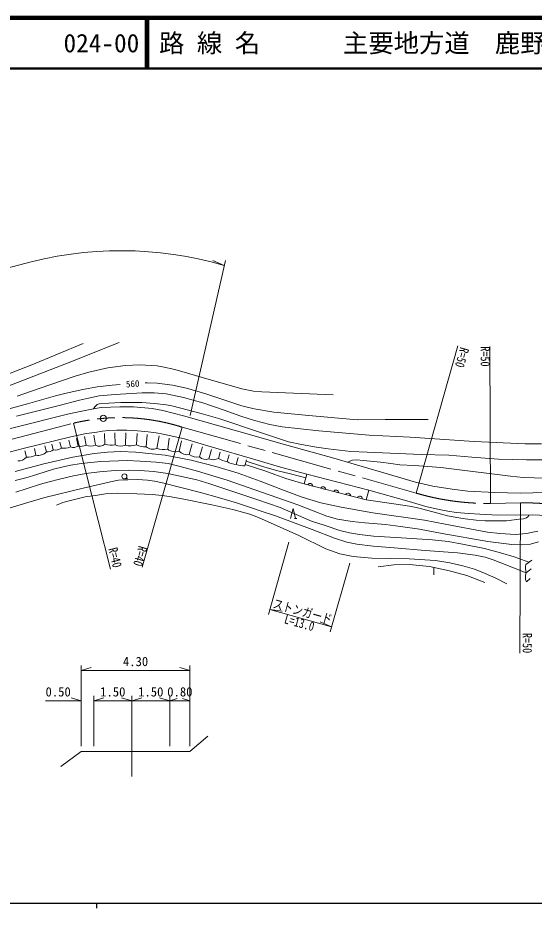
# Model space of a CAD drawing. Units: millimetres, scale not verified, with parts at other scales. Extents: x 40000 to 680000, y 20000 to 380000.
# Drawn here: x 152490 to 254491, y 204000 to 380000 of the extents above; entities that cross this region are included whole.
import ezdxf
from ezdxf.enums import TextEntityAlignment as Align

# ---------------------------------------------------------------- set-up
doc = ezdxf.new("R2010")
doc.units = ezdxf.units.MM
doc.header["$LTSCALE"] = 1000
doc.linetypes.add('CHAIN', pattern=[18.5, 12, -1.5, 3.5, -1.5])
for name, color, linetype, lineweight in [('M-BGD', 7, 'Continuous', 13), ('M-BMK', 2, 'CHAIN', 13), ('M-BMK-SRVR', 3, 'Continuous', 13), ('M-STR-HTXT', 7, 'Continuous', 13), ('M-TTL', 2, 'Continuous', 140), ('M-TTL-BAND', 7, 'Continuous', 25), ('M-TTL-LINE', 7, 'Continuous', 50)]:
    doc.layers.add(name, color=color, linetype=linetype, lineweight=lineweight)
doc.layers.add('M-TTL-TXT', color=7, linetype='Continuous')
doc.styles.add('ＭＳ ゴシック', font='')
doc.styles.get('ＭＳ ゴシック').set_extended_font_data('MS Gothic')

msp = doc.modelspace()

# ---------------------------------------------------------------- linework, layer by layer
at = {"layer": 'M-BGD'}
for p, q in [((167834, 295527), (167527, 297526)), ((169699, 295745), (169602, 297834)), ((171724, 295576), (171630, 297970)), ((173771, 295527), (173804, 297963)), ((175928, 295588), (176060, 297833)), ((177819, 295224), (178050, 297643)), ((159494, 294593), (159219, 295718)), ((161093, 294944), (160808, 296107)), ((162876, 295176), (162544, 296532)), ((164403, 295321), (164072, 296874)), ((166003, 295515), (165642, 297209)), ((179978, 294885), (180380, 297352)), ((182097, 294716), (182379, 296941)), ((184377, 294352), (184847, 296369)), ((186328, 293648), (186961, 295767)), ((154174, 293163), (153862, 294406)), ((156076, 293551), (155753, 294870)), ((158147, 294204), (157858, 295385)), ((188378, 293187), (188969, 295167)), ((190207, 292836), (190733, 294646)), ((192120, 292921), (192475, 294139)), ((193842, 292290), (194231, 293628)), ((195634, 291733), (196033, 293104)), ((197354, 291467), (197690, 292621)), ((173550, 288860), (174217, 288860)), ((209577, 289809), (209068, 287875)), ((209778, 287692), (210737, 287443)), ((212338, 287030), (213297, 286782)), ((214897, 286368), (215856, 286120)), ((217242, 285761), (218201, 285513)), ((219575, 285158), (220534, 284910)), ((221840, 286638), (221302, 284712)), ((207113, 281038), (207613, 281038)), ((254016, 272822), (252856, 271950)), ((234653, 269877), (234640, 271347)), ((253925, 271062), (252917, 270307)), ((253703, 269201), (252946, 268502)), ((186500, 235000), (190000, 238000)), ((165000, 235000), (161000, 232000)), ((165000, 235000), (186500, 235000))]:
    msp.add_line(p, q, dxfattribs=at)
for points in [[(165369, 315592), (155257, 311406), (132856, 302739), (129543, 301356), (121235, 298588), (115733, 296940), (112349, 296011), (105471, 294528), (90585, 291746), (79536, 290007), (71603, 289126)], [(172512, 315809), (162098, 311689), (131785, 299972)], [(214780, 305491), (200680, 306036), (199023, 306201), (196738, 306629), (188682, 308963), (186474, 309624), (183483, 310504), (181094, 311008), (180021, 311184), (176590, 311383), (173735, 311244), (170260, 310818), (166518, 309952), (163815, 309196), (156725, 306742), (152377, 305211)], [(94179, 287353), (98963, 287952), (106924, 289474), (112761, 290498), (117004, 291337), (130125, 294777), (132564, 295742), (136144, 297026), (142834, 299916), (146157, 301133), (150261, 302553), (154411, 303713), (159915, 305265), (162064, 305806), (165338, 306508), (168161, 307072), (171122, 307386), (172679, 307493)], [(177667, 307838), (178056, 307865), (180012, 307751), (183029, 307369), (185809, 306785), (189651, 305682), (196726, 303283), (199151, 302687), (203072, 302023), (209282, 301448), (219534, 300554), (225068, 300586), (233522, 300586)], [(152238, 301275), (156172, 302259), (160638, 303394), (164645, 304410), (166461, 304826), (168584, 305251), (171701, 305567), (177050, 305898), (179456, 305885), (181781, 305650), (185190, 304927), (189064, 303908), (193219, 302453), (196538, 301278), (199242, 300420), (202275, 299590), (204676, 299154), (211938, 298346), (221903, 297497), (230000, 297097), (242635, 296245), (252733, 295806), (255963, 295799)], [(143715, 296973), (152637, 299225), (162313, 301643), (165119, 302254), (167413, 302705), (168970, 302944), (172645, 303130), (175340, 303117), (179024, 302784), (181115, 302410), (185208, 301354), (195212, 298503), (205598, 295546), (214946, 292925), (231050, 288231), (234477, 287446), (238299, 286813), (241410, 286414), (246737, 286159), (251716, 286069), (256710, 286157)], [(167413, 302705), (167725, 303133), (168170, 303554), (168548, 303704), (170453, 303860), (172858, 303989), (177014, 303971), (179517, 303783), (181816, 303523), (182884, 303280), (186185, 302470), (188706, 301782), (192367, 300750), (195180, 299823), (197661, 298957), (203203, 297094), (205976, 296213), (208518, 295650), (211518, 295106), (213783, 294790), (218290, 294295), (221468, 294136), (232158, 293678), (237610, 293572), (242204, 293181), (247419, 292767), (252989, 292595), (260237, 292608)], [(147692, 293371), (153842, 294916), (162965, 297150), (166009, 297799), (167680, 298055), (169185, 298294), (170485, 298425), (172050, 298487), (174014, 298461), (176100, 298331), (178226, 298128), (179851, 297945), (181170, 297730), (183315, 297240), (185426, 296747), (190051, 295365), (199981, 292475), (204397, 291172), (209577, 289809), (221840, 286638), (229795, 284415), (233105, 283420), (235745, 282807), (237452, 282468), (239061, 282218), (241563, 281988), (243730, 281869), (247296, 281715), (254131, 281783), (256919, 281644)], [(151973, 290338), (157623, 291843), (163378, 293162), (167570, 293852), (170233, 294110), (172841, 294260), (175798, 294122), (181597, 293536), (186752, 292544), (191609, 291309), (196017, 290017), (200392, 288382), (205307, 286466), (208659, 285232), (212373, 284140), (216336, 283282), (222592, 282177), (232827, 280705), (236899, 279936), (245263, 278332), (247684, 278037), (250782, 277895), (252953, 278047), (255189, 278508)], [(151990, 288554), (154073, 289091), (156220, 289718), (158085, 290347), (159523, 290783), (161469, 291238), (162955, 291565), (164609, 291821), (166254, 292049), (168906, 292289), (174117, 292470), (176673, 292361), (179838, 292158), (182168, 291881), (184567, 291293), (187967, 290400), (193863, 288633), (207807, 283720), (210847, 282517), (213552, 281489), (215666, 280905), (218516, 280411), (221037, 280140), (225137, 279820), (228080, 279461), (231870, 278904), (236290, 278037), (245337, 276511), (250062, 275909), (252009, 275798), (253794, 275946), (255322, 276435)], [(197611, 292349), (200654, 291350), (203620, 290509), (206353, 289879), (209385, 289081)], [(217667, 292132), (218051, 292362), (218634, 292528), (219383, 292622), (220779, 292524), (224109, 292176), (226154, 291924), (227924, 291665), (230769, 291482), (233461, 291325), (236048, 291087), (240761, 290542), (246627, 289806), (249795, 289380), (252320, 289153), (258863, 288968)], [(152088, 286209), (154159, 286894), (156990, 287813), (158685, 288288), (160732, 288814), (163487, 289432), (165908, 289916), (168656, 290275), (171737, 290526), (174325, 290612), (176563, 290508), (179339, 290340), (182145, 289955), (187878, 288640), (190403, 287885), (199679, 284770), (204282, 283178), (210471, 280522), (213228, 279628), (216113, 278641), (218024, 278168), (219981, 277898), (222765, 277527), (228191, 277223), (234374, 276817), (237529, 276452), (240351, 275976), (244686, 275084), (247860, 274247), (250531, 273427), (253428, 272380)], [(197427, 291716), (201302, 290464), (203254, 289744), (205455, 288961), (207872, 288230), (209072, 287874)], [(150765, 283047), (154439, 284176), (157802, 285164), (165387, 287030), (171370, 288414), (172401, 288604), (176149, 288742), (178086, 288639), (179483, 288391), (181038, 288057), (184674, 287183), (188566, 286179), (192305, 285132), (195719, 284136), (198249, 283292), (200758, 282435), (203399, 281535), (210603, 278876), (215018, 277120), (217503, 276355), (219460, 275969), (222682, 275590), (226820, 275232), (232971, 274692), (239336, 274254), (242802, 273814), (244789, 273384), (246360, 272855), (247910, 272257), (252917, 270307)], [(209068, 287875), (209072, 287874), (221302, 284711)], [(249093, 268116), (246923, 269243), (244827, 270183), (242673, 271027), (240419, 271687), (237850, 272264), (235014, 272723), (229795, 273064), (222399, 273200), (218753, 273529), (216094, 274070), (213330, 275024), (207974, 277649), (204325, 279345), (200035, 281256), (198299, 281882), (196879, 282304), (194931, 282836), (193191, 283206), (190844, 283737), (184986, 284940), (182360, 285348), (181008, 285594), (179035, 285776), (176009, 285933), (172134, 286032), (169838, 285890), (167818, 285602), (165773, 285287), (163188, 284664), (161397, 284165), (160112, 283680)], [(221302, 284711), (227230, 283877), (229839, 283465), (231186, 283192), (232223, 282950), (235491, 282112), (237389, 281572), (239615, 281168), (240865, 280959), (243018, 280706), (244805, 280599), (247341, 280538), (249042, 280583), (251543, 280869), (252386, 280968), (252953, 281169), (253213, 281374), (253424, 281590), (253524, 281777)], [(206363, 281038), (206863, 283038), (207363, 281038)], [(223686, 271443), (226777, 271887), (229852, 271949), (233792, 271535), (237748, 270658), (241210, 269734), (244735, 268395)]]:
    msp.add_lwpolyline(points, dxfattribs=at)
msp.add_circle((173550, 289360), 500, dxfattribs=at)
for centre, radius, start, end in [((168634, 296775), 1482, 237.3491, 315.97735), ((171079, 299842), 4322, 251.39183, 278.58852), ((156552, 295649), 2151, 257.2023, 317.83167), ((158403, 295845), 1660, 261.12181, 311.08102), ((159959, 296291), 1760, 254.67431, 310.09498), ((161584, 298154), 3247, 261.30527, 293.46144), ((163466, 297069), 1984, 252.70353, 298.17138), ((164868, 298180), 2897, 260.75802, 293.06748), ((166902, 297950), 2596, 249.74129, 291.05162), ((172790, 297708), 2390, 243.51732, 294.21828), ((174769, 298429), 3068, 251.01059, 292.1931), ((177483, 298579), 3372, 242.52864, 275.71958), ((179187, 296888), 2154, 230.58887, 291.54284), ((181309, 298201), 3573, 248.11804, 282.7388), ((183595, 296776), 2547, 233.98157, 287.87469), ((185954, 295668), 2054, 219.86443, 280.50992), ((152704, 294287), 1850, 263.37145, 322.60568), ((154317, 297321), 4161, 268.02782, 295.00116), ((187923, 295953), 2803, 235.30997, 279.3299), ((189557, 294389), 1684, 225.55252, 292.71562), ((191080, 294775), 2126, 245.7637, 299.30711), ((193981, 295332), 3046, 232.34513, 267.37805), ((195652, 294953), 3220, 235.79685, 269.68831), ((197123, 295660), 4200, 249.23981, 273.15576), ((210233, 287473), 505, 356.6719, 154.33009), ((212793, 286811), 505, 356.6719, 154.33009), ((215352, 286149), 505, 356.6719, 154.33009), ((217697, 285543), 505, 356.6719, 154.33009), ((220030, 284939), 505, 356.6719, 154.33009), ((256114, 271248), 3332, 167.84094, 196.40617), ((255054, 269439), 2306, 157.89261, 203.9674)]:
    msp.add_arc(centre, radius, start, end, dxfattribs=at)
at = {"layer": 'M-BMK'}
for p, q in [((115555, 287289), (163522, 299878)), ((184959, 299079), (231147, 286053)), ((245849, 284015), (251769, 284119)), ((175000, 240000), (175000, 230000))]:
    msp.add_line(p, q, dxfattribs=at)
for centre, radius, start, end in [((172805, 260970), 40000, 72.31143, 103.41865), ((245287, 334012), 50000, 253.57336, 270.64404), ((252462, 234124), 50000, 79.61597, 90.79402)]:
    msp.add_arc(centre, radius, start, end, dxfattribs=at)
at = {"layer": 'M-BMK-SRVR'}
msp.add_circle((169400, 300825), 600, dxfattribs=at)
at = {"layer": 'M-STR-HTXT'}
for p, q in [((186568, 301371), (193504, 332015)), ((193283, 331039), (191027, 332008)), ((231147, 286053), (239383, 315163)), ((245849, 284015), (245748, 315059)), ((163522, 299878), (170788, 271023)), ((177024, 271407), (184959, 299079)), ((251677, 254415), (251769, 284119)), ((206020, 276383), (201984, 262069)), ((218044, 272225), (214208, 258621)), ((202255, 263031), (214479, 259584)), ((202255, 263031), (204688, 262700)), ((214479, 259584), (212232, 260572)), ((165000, 236000), (165000, 252000)), ((186500, 236000), (186500, 252000)), ((165000, 251000), (167000, 251600)), ((165000, 251000), (186500, 251000)), ((186500, 251000), (184500, 251600)), ((165000, 245000), (157958, 245000)), ((165000, 245000), (163000, 245600)), ((167500, 236000), (167500, 246000)), ((167500, 245000), (169500, 245600)), ((167500, 245000), (175000, 245000)), ((175000, 245000), (173000, 245600)), ((175000, 236000), (175000, 246000)), ((175000, 245000), (177000, 245600)), ((175000, 245000), (182500, 245000)), ((182500, 245000), (180500, 245600)), ((182500, 236000), (182500, 246000)), ((182500, 245000), (184000, 245450)), ((182500, 245000), (186500, 245000)), ((186500, 245000), (185000, 245450))]:
    msp.add_line(p, q, dxfattribs=at)
msp.add_lwpolyline([(107178, 319208), (155145, 331797), (157693, 332389), (160251, 332883), (163005, 333309), (165487, 333603), (168121, 333820), (170589, 333937), (173719, 333965), (175670, 333914), (178294, 333764), (180660, 333546), (183727, 333149), (185785, 332807), (188123, 332345), (190688, 331746), (193283, 331039)], dxfattribs=at)
at = {"layer": 'M-TTL'}
msp.add_line((680000, 380000), (40000, 380000), dxfattribs=at)
at = {"layer": 'M-TTL-BAND'}
for p, q in [((40000, 205000), (579000, 205000)), ((168000, 205000), (168000, 204000))]:
    msp.add_line(p, q, dxfattribs=at)
at = {"layer": 'M-TTL-LINE'}
for p, q in [((177750, 380000), (177750, 370000)), ((178250, 380000), (178250, 370000)), ((40000, 370000), (680000, 370000))]:
    msp.add_line(p, q, dxfattribs=at)

# ---------------------------------------------------------------- texts
at = {"layer": 'M-BGD', "style": 'ＭＳ ゴシック'}
msp.add_text('560', height=1320, rotation=3.959, dxfattribs=at).set_placement((175173, 307666), align=Align.MIDDLE_CENTER)
at = {"layer": 'M-STR-HTXT', "style": 'ＭＳ ゴシック', "width": 0.8}
msp.add_text('R=50', height=1833, rotation=254.204, dxfattribs=at).set_placement((239383, 315163), align=Align.BOTTOM_LEFT)
msp.add_text('R=50', height=1833, rotation=270.185, dxfattribs=at).set_placement((245748, 315059), align=Align.TOP_LEFT)
for s, rotation, p in [('R=40', 284.133, (170788, 271023)), ('R=50', 269.824, (251677, 254415))]:
    msp.add_text(s, height=1833, rotation=rotation, dxfattribs=at).set_placement(p, align=Align.BOTTOM_RIGHT)
msp.add_text('R=40', height=1833, rotation=254, dxfattribs=at).set_placement((177024, 271407), align=Align.TOP_RIGHT)
msp.add_text('ストンガード', height=1833, rotation=344.251, dxfattribs=at).set_placement((208353, 261258), align=Align.BOTTOM_CENTER)
msp.add_text('L=13.0', height=1833, rotation=344.251, dxfattribs=at).set_placement((208367, 261307), align=Align.TOP_CENTER)
at = {"layer": 'M-STR-HTXT', "style": 'ＭＳ ゴシック'}
for s, p in [('4.30', (175750, 251300)), ('0.50', (160458, 245300)), ('1.50', (171250, 245300)), ('1.50', (178750, 245300)), ('0.80', (184500, 245300))]:
    msp.add_text(s, height=1833, dxfattribs=at).set_placement(p, align=Align.BOTTOM_CENTER)
at = {"layer": 'M-TTL-TXT', "style": 'ＭＳ ゴシック'}
for s, p in [('024-00', (161521, 375000)), ('路 線 名', (180380, 375000)), ('主要地方道\u3000鹿野吉賀線', (216734, 375000))]:
    msp.add_text(s, height=3666, dxfattribs=at).set_placement(p, align=Align.MIDDLE_LEFT)

doc.saveas('drawing.dxf')
